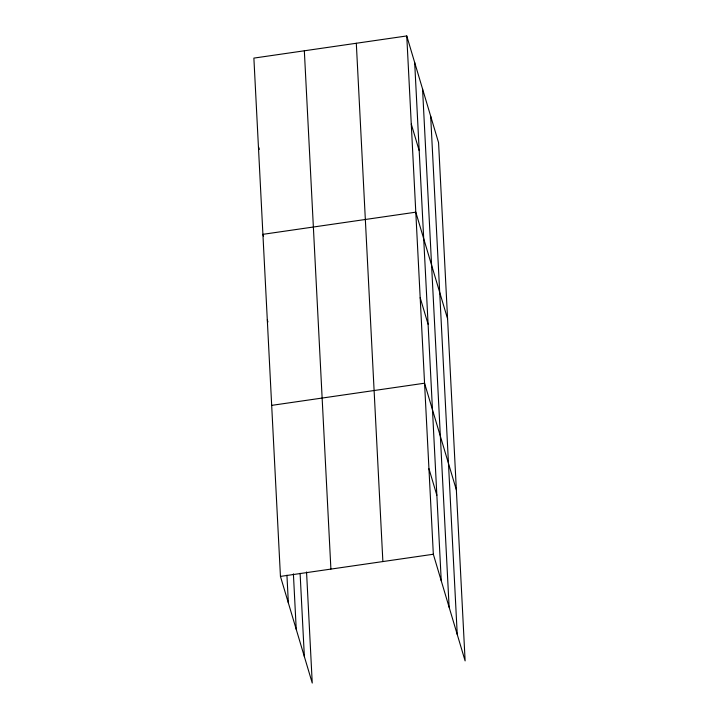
<?xml version="1.0" encoding="UTF-8"?>
<svg xmlns="http://www.w3.org/2000/svg" width="719" height="719" viewBox="0 0 719 719"><rect width="100%" height="100%" fill="white"/><g stroke="black" fill="none" stroke-linecap="round" stroke-linejoin="round"><path stroke-width="1.08" d="M406.756 35.95L433.332 554.25L465.121 660.896L438.554 142.596L406.756 35.95L253.879 58.104L280.446 576.404L312.244 683.05L306.546 571.982M271.683 405.372L424.561 383.209L456.349 489.855M280.446 576.404L433.332 554.25M411.277 124.063L419.186 150.604M447.586 318.814L415.798 212.177L262.911 234.331L263.549 236.452M420.175 297.693L428.093 324.233M428.946 468.734L436.855 495.274M258.714 147.278L259.343 149.399M267.297 319.847L267.926 321.968M430.672 116.154L457.239 634.464M422.556 88.922L449.123 607.222M414.674 62.49L441.241 580.79M356.309 43.266L382.876 561.566M304.335 50.797L330.902 569.097M300.093 573.322L304.362 656.618M293.397 573.852L296.237 629.386M286.935 575.182L288.364 602.953"/></g></svg>
